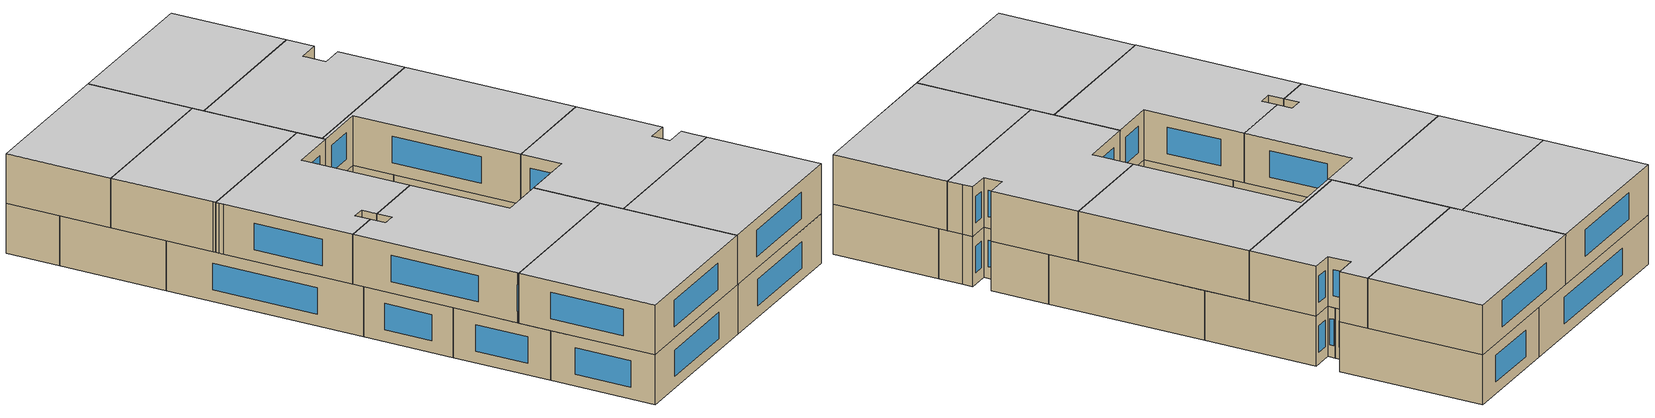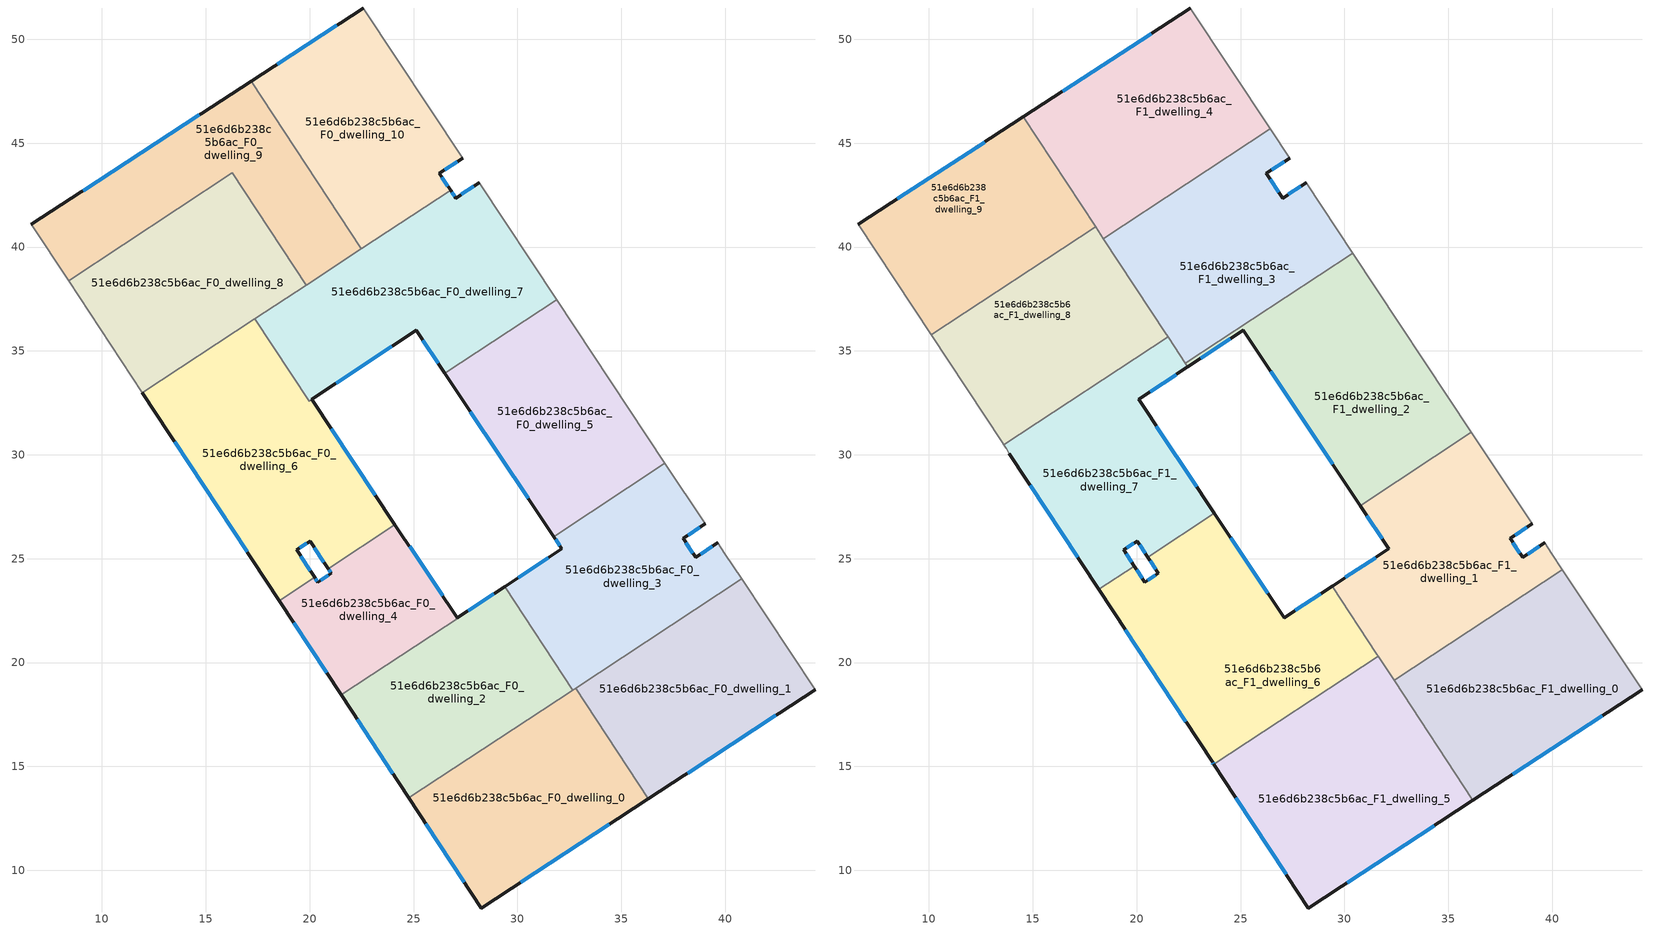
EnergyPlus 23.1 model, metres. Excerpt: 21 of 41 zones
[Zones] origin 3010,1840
51e6d6b238c5b6ac_F0_dwelling_0
 floor ground (EU_floor_Construction): 32.8,18.77 36.31,13.45 28.27,8.19 24.78,13.49 z0
 wall outside (EU_wall_Construction): 24.78,13.49 28.27,8.19 36.31,13.45 z0:3
 wall to 51e6d6b238c5b6ac_F0_dwelling_1 (EU_wall_Construction): 36.31,13.45 32.8,18.77 z0:3
 wall to 51e6d6b238c5b6ac_F0_dwelling_2 (EU_wall_Construction): 32.67,18.68 24.78,13.49 z0:3
 wall to 51e6d6b238c5b6ac_F0_dwelling_3 (EU_wall_Construction): 32.8,18.77 32.67,18.68 z0:3
 window (EU_Window_Construction): 30.15,9.42 34.42,12.21 / 25.6,12.24 27.45,9.43 z0.7:2.3
51e6d6b238c5b6ac_F0_dwelling_1
 floor ground (EU_floor_Construction): 40.79,24.02 44.32,18.69 36.31,13.45 32.8,18.77 z0
 wall outside (EU_wall_Construction): 36.31,13.45 44.32,18.69 z0:3
 wall adiabatic (EU_wall_Construction): 44.32,18.69 40.79,24.02 z0:3
 wall to 51e6d6b238c5b6ac_F0_dwelling_3 (EU_wall_Construction): 40.79,24.02 32.8,18.77 z0:3
 window (EU_Window_Construction): 38.19,14.68 42.44,17.46 z0.7:2.3
51e6d6b238c5b6ac_F0_dwelling_10
 floor ground (EU_floor_Construction): 22.59,51.51 27.37,44.28 26.24,43.54 26.78,42.73 22.49,39.91 17.18,47.98 z0
 wall outside (EU_wall_Construction): 26.78,42.73 26.24,43.54 27.37,44.28 / 22.59,51.51 17.18,47.98 z0:3
 wall to 51e6d6b238c5b6ac_F0_dwelling_9 (EU_wall_Construction): 17.18,47.98 22.49,39.91 z0:3
 wall adiabatic (EU_wall_Construction): 27.37,44.28 22.59,51.51 z0:3
 wall to 51e6d6b238c5b6ac_F0_dwelling_7 (EU_wall_Construction): 22.49,39.91 26.78,42.73 z0:3
 window (EU_Window_Construction): 26.51,43.72 27.1,44.11 / 26.65,42.92 26.37,43.35 / 21.32,50.68 18.45,48.81 z0.7:2.3
51e6d6b238c5b6ac_F0_dwelling_2
 floor ground (EU_floor_Construction): 29.41,23.63 32.67,18.68 24.78,13.49 21.52,18.44 z0
 wall outside (EU_wall_Construction): 21.52,18.44 24.78,13.49 z0:3
 wall to 51e6d6b238c5b6ac_F0_dwelling_4 (EU_wall_Construction): 29.41,23.63 21.52,18.44 z0:3
 wall to 51e6d6b238c5b6ac_F0_dwelling_3 (EU_wall_Construction): 32.67,18.68 29.41,23.63 z0:3
 window (EU_Window_Construction): 22.28,17.28 24.01,14.65 z0.7:2.3
51e6d6b238c5b6ac_F0_dwelling_3
 floor ground (EU_floor_Construction): 39.03,26.67 37.97,25.97 38.58,25.06 39.64,25.76 39.98,25.25 40.79,24.02 32.67,18.68 29.39,23.66 32.14,25.47 31.75,26.07 37.1,29.59 z0
 wall outside (EU_wall_Construction): 31.75,26.07 32.14,25.47 29.39,23.66 / 39.64,25.76 38.58,25.06 37.97,25.97 39.03,26.67 z0:3
 wall adiabatic (EU_wall_Construction): 40.79,24.02 39.98,25.25 39.64,25.76 / 39.03,26.67 37.1,29.59 z0:3
 wall to 51e6d6b238c5b6ac_F0_dwelling_5 (EU_wall_Construction): 37.1,29.59 31.75,26.07 z0:3
 wall to 51e6d6b238c5b6ac_F0_dwelling_4 (EU_wall_Construction): 29.39,23.66 29.41,23.63 z0:3
 window (EU_Window_Construction): 31.5,25.05 30.04,24.09 / 31.84,25.93 32.05,25.61 / 38.22,26.14 38.79,26.51 / 38.44,25.27 38.11,25.76 / 39.39,25.59 38.83,25.22 z0.7:2.3
51e6d6b238c5b6ac_F0_dwelling_4
 floor ground (EU_floor_Construction): 29.39,23.66 29.41,23.63 21.52,18.44 18.54,22.98 20.24,24.1 20.39,23.87 21.04,24.3 20.89,24.53 24.11,26.64 27.1,22.15 z0
 wall outside (EU_wall_Construction): 20.89,24.53 21.04,24.3 20.39,23.87 20.24,24.1 / 29.39,23.66 27.1,22.15 24.11,26.64 / 18.54,22.98 21.52,18.44 z0:3
 wall to 51e6d6b238c5b6ac_F0_dwelling_6 (EU_wall_Construction): 20.24,24.1 18.54,22.98 / 24.11,26.64 20.89,24.53 z0:3
 window (EU_Window_Construction): 20.36,23.93 20.28,24.05 / 20.89,24.2 20.54,23.97 / 20.93,24.47 21.01,24.35 / 26.4,23.21 24.81,25.59 / 28.85,23.31 27.64,22.5 / 19.24,21.91 20.82,19.51 z0.7:2.3
51e6d6b238c5b6ac_F0_dwelling_5
 floor ground (EU_floor_Construction): 31.89,37.46 37.1,29.59 31.75,26.07 26.51,33.92 z0
 wall outside (EU_wall_Construction): 26.51,33.92 31.75,26.07 z0:3
 wall to 51e6d6b238c5b6ac_F0_dwelling_7 (EU_wall_Construction): 31.89,37.46 26.51,33.92 z0:3
 wall adiabatic (EU_wall_Construction): 37.1,29.59 31.89,37.46 z0:3
 window (EU_Window_Construction): 27.74,32.08 30.52,27.91 z0.7:2.3
51e6d6b238c5b6ac_F0_dwelling_6
 floor ground (EU_floor_Construction): 20.1,32.66 24.11,26.64 20.89,24.53 20.02,25.85 19.37,25.42 20.24,24.1 18.54,22.98 11.96,32.98 17.37,36.54 19.97,32.58 z0
 wall outside (EU_wall_Construction): 20.24,24.1 19.37,25.42 20.02,25.85 20.89,24.53 / 11.96,32.98 18.54,22.98 / 24.11,26.64 20.1,32.66 z0:3
 wall to 51e6d6b238c5b6ac_F0_dwelling_7 (EU_wall_Construction): 20.1,32.66 19.97,32.58 17.37,36.54 z0:3
 wall to 51e6d6b238c5b6ac_F0_dwelling_8 (EU_wall_Construction): 17.37,36.54 11.96,32.98 z0:3
 window (EU_Window_Construction): 20.22,25.54 20.69,24.84 / 19.52,25.52 19.87,25.75 / 20.04,24.41 19.57,25.11 / 13.5,30.63 16.99,25.33 / 23.17,28.06 21.04,31.25 z0.7:2.3
51e6d6b238c5b6ac_F0_dwelling_7
 floor ground (EU_floor_Construction): 28.16,43.1 31.89,37.46 26.51,33.92 25.13,36 20.1,32.67 19.97,32.58 17.37,36.54 26.78,42.73 27.03,42.36 z0
 wall outside (EU_wall_Construction): 28.16,43.1 27.03,42.36 26.78,42.73 / 20.1,32.67 25.13,36 26.51,33.92 z0:3
 wall adiabatic (EU_wall_Construction): 31.89,37.46 28.16,43.1 z0:3
 wall to 51e6d6b238c5b6ac_F0_dwelling_9 (EU_wall_Construction): 22.49,39.91 19.84,38.17 z0:3
 wall to 51e6d6b238c5b6ac_F0_dwelling_8 (EU_wall_Construction): 19.84,38.17 17.37,36.54 z0:3
 window (EU_Window_Construction): 26.97,42.44 26.84,42.65 / 27.89,42.92 27.3,42.53 / 25.45,35.51 26.19,34.41 / 21.28,33.45 23.95,35.22 z0.7:2.3
51e6d6b238c5b6ac_F0_dwelling_8
 floor ground (EU_floor_Construction): 16.28,43.58 19.84,38.17 11.96,32.98 8.4,38.39 z0
 wall to 51e6d6b238c5b6ac_F0_dwelling_9 (EU_wall_Construction): 19.84,38.17 16.28,43.58 8.4,38.39 z0:3
 wall adiabatic (EU_wall_Construction): 8.4,38.39 11.96,32.98 z0:3
51e6d6b238c5b6ac_F0_dwelling_9
 floor ground (EU_floor_Construction): 17.18,47.98 22.49,39.91 19.84,38.17 16.28,43.58 8.4,38.39 6.61,41.1 z0
 wall outside (EU_wall_Construction): 17.18,47.98 6.61,41.1 z0:3
 wall adiabatic (EU_wall_Construction): 6.61,41.1 8.4,38.39 z0:3
 window (EU_Window_Construction): 14.7,46.37 9.09,42.72 z0.7:2.3
51e6d6b238c5b6ac_F1_dwelling_0
 floor to 51e6d6b238c5b6ac_F0_dwelling_1 (EU_floor_Construction): 40.79,24.02 44.32,18.69 36.31,13.45 32.8,18.77 z3
 floor to 51e6d6b238c5b6ac_F0_dwelling_0 (EU_floor_Construction): 32.8,18.77 36.31,13.45 36.19,13.37 32.69,18.69 z3
 floor to 51e6d6b238c5b6ac_F0_dwelling_3 (EU_floor_Construction): 40.49,24.47 40.79,24.02 32.69,18.69 32.39,19.14 z3
 wall outside (EU_wall_Construction): 36.19,13.37 44.32,18.69 z3:6
 wall to 51e6d6b238c5b6ac_F1_dwelling_1 (EU_wall_Construction): 40.49,24.47 32.39,19.14 z3:6
 wall adiabatic (EU_wall_Construction): 44.32,18.69 40.49,24.47 z3:6
 wall to 51e6d6b238c5b6ac_F1_dwelling_5 (EU_wall_Construction): 32.39,19.14 36.19,13.37 z3:6
 window (EU_Window_Construction): 38.1,14.62 42.41,17.44 z3.7:5.3
 ceiling to 51e6d6b238c5b6ac_F2_dwelling_0 (EU_floor_Construction): 44.32,18.69 40.49,24.47 32.39,19.14 36.19,13.37 z6
51e6d6b238c5b6ac_F1_dwelling_1
 floor to 51e6d6b238c5b6ac_F0_dwelling_3 (EU_floor_Construction): 39.03,26.67 37.97,25.97 38.58,25.06 39.64,25.76 39.98,25.25 40.49,24.47 32.39,19.14 29.41,23.67 32.14,25.47 31.75,26.07 37.1,29.59 z3
 floor to 51e6d6b238c5b6ac_F0_dwelling_5 (EU_floor_Construction): 36.12,31.08 37.1,29.59 31.75,26.07 30.76,27.55 z3
 wall outside (EU_wall_Construction): 39.64,25.76 38.58,25.06 37.97,25.97 39.03,26.67 / 30.76,27.55 32.14,25.47 29.41,23.67 z3:6
 wall adiabatic (EU_wall_Construction): 40.49,24.47 39.98,25.25 39.64,25.76 / 39.03,26.67 36.12,31.08 z3:6
 wall to 51e6d6b238c5b6ac_F1_dwelling_2 (EU_wall_Construction): 36.12,31.08 30.76,27.55 z3:6
 wall to 51e6d6b238c5b6ac_F1_dwelling_6 (EU_wall_Construction): 29.41,23.67 31.56,20.4 / 31.57,20.4 31.62,20.31 z3:6
 wall to 51e6d6b238c5b6ac_F1_dwelling_5 (EU_wall_Construction): 31.62,20.31 32.39,19.14 z3:6
 window (EU_Window_Construction): 39.39,25.59 38.83,25.22 / 31.5,25.05 30.05,24.1 / 31.08,27.06 31.82,25.96 / 38.22,26.14 38.79,26.51 / 38.44,25.27 38.11,25.76 z3.7:5.3
 ceiling to 51e6d6b238c5b6ac_F2_dwelling_1 (EU_floor_Construction): 40.49,24.47 39.98,25.25 39.64,25.76 38.58,25.06 37.97,25.97 39.03,26.67 36.12,31.08 30.76,27.55 32.14,25.47 29.41,23.67 32.39,19.14 z6
51e6d6b238c5b6ac_F1_dwelling_2
 floor to 51e6d6b238c5b6ac_F0_dwelling_5 (EU_floor_Construction): 31.89,37.46 36.12,31.08 30.76,27.55 26.51,33.92 z3
 floor to 51e6d6b238c5b6ac_F0_dwelling_7 (EU_floor_Construction): 30.4,39.71 31.89,37.46 26.51,33.92 25.13,36 22.46,34.23 22.35,34.41 z3
 wall outside (EU_wall_Construction): 22.46,34.23 25.13,36 30.76,27.55 z3:6
 wall to 51e6d6b238c5b6ac_F1_dwelling_3 (EU_wall_Construction): 30.4,39.71 22.35,34.41 z3:6
 wall adiabatic (EU_wall_Construction): 36.12,31.08 30.4,39.71 z3:6
 wall to 51e6d6b238c5b6ac_F1_dwelling_7 (EU_wall_Construction): 22.35,34.41 22.46,34.23 z3:6
 window (EU_Window_Construction): 23.09,34.65 24.5,35.58 / 26.45,34.01 29.43,29.54 z3.7:5.3
 ceiling to 51e6d6b238c5b6ac_F2_dwelling_2 (EU_floor_Construction): 36.12,31.08 30.4,39.71 22.35,34.41 22.46,34.23 25.13,36 30.76,27.55 z6
51e6d6b238c5b6ac_F1_dwelling_3
 floor to 51e6d6b238c5b6ac_F0_dwelling_7 (EU_floor_Construction): 28.16,43.1 30.4,39.71 22.35,34.41 19.86,38.18 26.78,42.73 27.03,42.36 z3
 floor to 51e6d6b238c5b6ac_F0_dwelling_10 (EU_floor_Construction): 26.44,45.69 27.37,44.28 26.24,43.54 26.78,42.73 22.49,39.91 21.03,42.13 z3
 floor to 51e6d6b238c5b6ac_F0_dwelling_9 (EU_floor_Construction): 21.03,42.13 22.49,39.91 19.86,38.18 18.4,40.41 z3
 wall outside (EU_wall_Construction): 28.16,43.1 27.03,42.36 26.24,43.54 27.37,44.28 z3:6
 wall to 51e6d6b238c5b6ac_F1_dwelling_4 (EU_wall_Construction): 26.44,45.69 18.4,40.41 z3:6
 wall adiabatic (EU_wall_Construction): 27.37,44.28 26.44,45.69 / 30.4,39.71 28.16,43.1 z3:6
 wall to 51e6d6b238c5b6ac_F1_dwelling_8 (EU_wall_Construction): 18.4,40.41 21.43,35.8 21.51,35.68 z3:6
 wall to 51e6d6b238c5b6ac_F1_dwelling_7 (EU_wall_Construction): 21.51,35.68 21.54,35.64 22.35,34.41 z3:6
 window (EU_Window_Construction): 26.51,43.72 27.1,44.11 / 26.85,42.63 26.43,43.26 / 27.89,42.92 27.3,42.53 z3.7:5.3
 ceiling to 51e6d6b238c5b6ac_F2_dwelling_3 (EU_floor_Construction): 30.4,39.71 28.16,43.1 27.03,42.36 26.24,43.54 27.37,44.28 26.44,45.69 18.4,40.41 22.35,34.41 z6
51e6d6b238c5b6ac_F1_dwelling_4
 floor to 51e6d6b238c5b6ac_F0_dwelling_10 (EU_floor_Construction): 22.59,51.51 26.44,45.69 21.03,42.13 17.18,47.98 z3
 floor to 51e6d6b238c5b6ac_F0_dwelling_9 (EU_floor_Construction): 17.18,47.98 21.03,42.13 18.4,40.41 14.55,46.27 z3
 wall outside (EU_wall_Construction): 22.59,51.51 14.55,46.27 z3:6
 wall adiabatic (EU_wall_Construction): 26.44,45.69 22.59,51.51 z3:6
 wall to 51e6d6b238c5b6ac_F1_dwelling_9 (EU_wall_Construction): 14.55,46.27 18.02,40.98 z3:6
 wall to 51e6d6b238c5b6ac_F1_dwelling_8 (EU_wall_Construction): 18.02,40.98 18.4,40.4 z3:6
 window (EU_Window_Construction): 20.7,50.28 16.43,47.5 z3.7:5.3
 ceiling to 51e6d6b238c5b6ac_F2_dwelling_4 (EU_floor_Construction): 26.44,45.69 22.59,51.51 14.55,46.27 18.4,40.41 z6
51e6d6b238c5b6ac_F1_dwelling_5
 floor to 51e6d6b238c5b6ac_F0_dwelling_0 (EU_floor_Construction): 32.69,18.69 36.19,13.37 28.27,8.19 24.78,13.49 z3
 floor to 51e6d6b238c5b6ac_F0_dwelling_2 (EU_floor_Construction): 31.6,20.3 32.67,18.68 24.78,13.49 23.71,15.11 z3
 floor to 51e6d6b238c5b6ac_F0_dwelling_3 (EU_floor_Construction): 31.62,20.31 32.69,18.69 32.67,18.68 31.6,20.3 z3
 wall outside (EU_wall_Construction): 23.71,15.11 28.27,8.19 36.19,13.37 z3:6
 wall to 51e6d6b238c5b6ac_F1_dwelling_6 (EU_wall_Construction): 31.62,20.31 23.71,15.11 z3:6
 window (EU_Window_Construction): 30.13,9.4 34.33,12.15 / 24.78,13.48 27.2,9.81 z3.7:5.3
 ceiling to 51e6d6b238c5b6ac_F2_dwelling_5 (EU_floor_Construction): 36.19,13.37 31.62,20.31 23.71,15.11 28.27,8.19 z6
51e6d6b238c5b6ac_F1_dwelling_6
 floor to 51e6d6b238c5b6ac_F0_dwelling_2 (EU_floor_Construction): 29.41,23.63 31.6,20.3 23.71,15.11 21.52,18.44 z3
 floor to 51e6d6b238c5b6ac_F0_dwelling_4 (EU_floor_Construction): 29.39,23.66 29.41,23.63 21.52,18.44 18.54,22.98 20.24,24.1 20.39,23.87 21.04,24.3 20.89,24.53 24.11,26.64 27.1,22.15 z3
 floor to 51e6d6b238c5b6ac_F0_dwelling_6 (EU_floor_Construction): 23.74,27.19 24.11,26.64 20.89,24.53 20.53,25.08 z3; 19.88,24.65 20.24,24.1 18.54,22.98 18.18,23.53 z3
 floor to 51e6d6b238c5b6ac_F0_dwelling_3 (EU_floor_Construction): 29.41,23.67 31.6,20.35 31.62,20.31 31.6,20.3 29.39,23.66 z3
 wall outside (EU_wall_Construction): 18.18,23.53 23.66,15.19 23.71,15.11 / 20.53,25.08 21.04,24.3 20.39,23.87 19.88,24.65 / 29.41,23.67 27.1,22.15 23.74,27.19 z3:6
 wall to 51e6d6b238c5b6ac_F1_dwelling_7 (EU_wall_Construction): 19.88,24.65 18.18,23.53 / 23.74,27.19 20.53,25.08 z3:6
 window (EU_Window_Construction): 19.46,21.57 22.37,17.15 / 20.27,24.05 20,24.46 / 20.89,24.2 20.54,23.97 / 20.65,24.89 20.92,24.48 / 26.31,23.33 24.53,26 / 28.87,23.32 27.64,22.51 / 23.67,15.17 23.7,15.13 z3.7:5.3
 ceiling to 51e6d6b238c5b6ac_F2_dwelling_6 (EU_floor_Construction): 31.62,20.31 31.57,20.4 29.41,23.67 27.1,22.15 23.74,27.19 20.53,25.08 21.04,24.3 20.39,23.87 19.88,24.65 18.18,23.53 23.66,15.19 23.71,15.11 z6
51e6d6b238c5b6ac_F1_dwelling_7
 floor to 51e6d6b238c5b6ac_F0_dwelling_6 (EU_floor_Construction): 20.1,32.66 23.74,27.19 20.53,25.08 20.02,25.85 19.37,25.42 19.88,24.65 18.18,23.53 13.75,30.25 13.71,30.31 13.68,30.35 13.6,30.48 19.01,34.04 19.97,32.58 z3
 floor to 51e6d6b238c5b6ac_F0_dwelling_7 (EU_floor_Construction): 21.54,35.64 22.46,34.23 19.97,32.58 19.01,34.04 21.51,35.68 z3
 wall outside (EU_wall_Construction): 19.88,24.65 19.37,25.42 20.02,25.85 20.53,25.08 / 13.88,30.06 18.18,23.53 / 23.74,27.19 20.1,32.66 22.46,34.23 z3:6
 wall adiabatic (EU_wall_Construction): 13.6,30.48 13.63,30.43 13.71,30.31 13.88,30.06 z3:6
 wall to 51e6d6b238c5b6ac_F1_dwelling_8 (EU_wall_Construction): 21.51,35.68 13.6,30.48 z3:6
 window (EU_Window_Construction): 19.76,24.83 19.49,25.24 / 14.89,28.52 17.17,25.06 / 20.65,33.03 21.91,33.86 / 22.89,28.47 20.95,31.38 / 20.14,25.67 20.41,25.26 / 19.52,25.52 19.87,25.75 z3.7:5.3
 ceiling to 51e6d6b238c5b6ac_F2_dwelling_7 (EU_floor_Construction): 20.53,25.08 23.74,27.19 20.1,32.66 22.46,34.23 21.54,35.64 21.51,35.68 13.6,30.48 13.63,30.43 13.71,30.31 13.88,30.06 18.18,23.53 19.88,24.65 19.37,25.42 20.02,25.85 z6
51e6d6b238c5b6ac_F1_dwelling_8
 floor to 51e6d6b238c5b6ac_F0_dwelling_8 (EU_floor_Construction): 18,40.97 19.84,38.17 11.96,32.98 10.11,35.78 z3
 floor to 51e6d6b238c5b6ac_F0_dwelling_6 (EU_floor_Construction): 17.37,36.54 19.01,34.04 13.6,30.48 13.59,30.5 11.96,32.98 z3
 floor to 51e6d6b238c5b6ac_F0_dwelling_7 (EU_floor_Construction): 19.86,38.18 21.43,35.8 21.51,35.68 19.01,34.04 17.37,36.54 z3
 floor to 51e6d6b238c5b6ac_F0_dwelling_9 (EU_floor_Construction): 18.02,40.98 19.86,38.18 19.84,38.17 18,40.97 z3
 wall adiabatic (EU_wall_Construction): 10.11,35.78 13.52,30.6 13.6,30.48 z3:6
 wall to 51e6d6b238c5b6ac_F1_dwelling_9 (EU_wall_Construction): 18.02,40.98 10.11,35.78 z3:6
 ceiling to 51e6d6b238c5b6ac_F2_dwelling_8 (EU_floor_Construction): 21.51,35.68 21.43,35.8 18.02,40.98 10.11,35.78 13.52,30.6 13.6,30.48 z6
51e6d6b238c5b6ac_F1_dwelling_9
 floor to 51e6d6b238c5b6ac_F0_dwelling_9 (EU_floor_Construction): 16.28,43.58 8.4,38.39 6.61,41.1 14.55,46.27 18.02,40.98 18,40.97 z3
 floor to 51e6d6b238c5b6ac_F0_dwelling_8 (EU_floor_Construction): 16.28,43.58 18,40.97 10.11,35.78 8.4,38.39 z3
 wall outside (EU_wall_Construction): 14.55,46.27 6.61,41.1 z3:6
 wall adiabatic (EU_wall_Construction): 6.61,41.1 10.11,35.78 z3:6
 window (EU_Window_Construction): 12.68,45.06 8.48,42.32 z3.7:5.3
 ceiling to 51e6d6b238c5b6ac_F2_dwelling_9 (EU_floor_Construction): 18.02,40.98 14.55,46.27 6.61,41.1 10.11,35.78 z6
[Building]
EU S2 Campaign: North Axis=0; Terrain=City; Solar Distribution=FullExterior
[Site:Location]
Budapest.Ferenc.Liszt.Intl.AP: Latitude=47.437; Longitude=19.256; Time Zone=1; Elevation=185
[SizingPeriod:WeatherFileDays]
AnnualSizingPeriod: Begin Month=1; Begin Day of Month=1; End Month=12; End Day of Month=31; Day of Week for Start Day=Monday; Use Weather File Daylight Saving Period=No; Use Weather File Rain and Snow Indicators=No
[MATERIAL]
EU_InternalMass_Material: Roughness=MediumRough; Thickness=0.1; Conductivity=1; Density=1800; Specific Heat=900; Thermal Absorptance=0.9; Solar Absorptance=0.7; Visible Absorptance=0.7
[MATERIAL:NOMASS] Roughness=MediumRough; Thermal Absorptance=0.9; Solar Absorptance=0.7; Visible Absorptance=0.7
Name | Thermal Resistance
EU_wall_NoMass | 0.832559
EU_floor_NoMass | 0.872794
[WINDOWMATERIAL:SIMPLEGLAZINGSYSTEM]
EU_Window_SimpleGlazing: UFactor=2.79869; Solar Heat Gain Coefficient=0.75; Visible Transmittance=0.75
[CONSTRUCTION]
EU_wall_Construction: EU_wall_NoMass
EU_floor_Construction: EU_floor_NoMass
EU_Window_Construction: EU_Window_SimpleGlazing
EU_InternalMass_Construction: EU_InternalMass_Material
[ZONE] Type=1; Multiplier=1; Ceiling Height=autocalculate; Floor Area=autocalculate; Part of Total Floor Area=Yes
Name | Volume
51e6d6b238c5b6ac_F0_dwelling_0 | 183.293
51e6d6b238c5b6ac_F1_dwelling_0 | 201.609
51e6d6b238c5b6ac_F0_dwelling_1 | 183.302
51e6d6b238c5b6ac_F1_dwelling_1; 51e6d6b238c5b6ac_F1_dwelling_4 | 201.62
51e6d6b238c5b6ac_F0_dwelling_10 | 183.281
51e6d6b238c5b6ac_F0_dwelling_2 | 167.933
51e6d6b238c5b6ac_F1_dwelling_2 | 201.638
51e6d6b238c5b6ac_F0_dwelling_3 | 183.29
51e6d6b238c5b6ac_F1_dwelling_3 | 201.602
51e6d6b238c5b6ac_F0_dwelling_4 | 108.528
51e6d6b238c5b6ac_F0_dwelling_5 | 181.972
51e6d6b238c5b6ac_F1_dwelling_5 | 235.682
51e6d6b238c5b6ac_F0_dwelling_6 | 232.694
51e6d6b238c5b6ac_F1_dwelling_6 | 233.342
51e6d6b238c5b6ac_F0_dwelling_7 | 225.263
51e6d6b238c5b6ac_F1_dwelling_7 | 178.417
51e6d6b238c5b6ac_F0_dwelling_8 | 183.286
51e6d6b238c5b6ac_F1_dwelling_8 | 180.291
51e6d6b238c5b6ac_F0_dwelling_9 | 183.297
51e6d6b238c5b6ac_F1_dwelling_9 | 180.317
[INTERNALMASS] Construction=EU_InternalMass_Construction
Name | Zone or ZoneList | Surface Area
51e6d6b238c5b6ac_F0_dwelling_0_EU_InternalMass | 51e6d6b238c5b6ac_F0_dwelling_0 | 61.0972
51e6d6b238c5b6ac_F0_dwelling_1_EU_InternalMass | 51e6d6b238c5b6ac_F0_dwelling_1 | 61.1001
51e6d6b238c5b6ac_F0_dwelling_2_EU_InternalMass | 51e6d6b238c5b6ac_F0_dwelling_2 | 55.9786
51e6d6b238c5b6ac_F0_dwelling_3_EU_InternalMass | 51e6d6b238c5b6ac_F0_dwelling_3 | 61.0965
51e6d6b238c5b6ac_F0_dwelling_4_EU_InternalMass | 51e6d6b238c5b6ac_F0_dwelling_4 | 36.1735
51e6d6b238c5b6ac_F0_dwelling_5_EU_InternalMass | 51e6d6b238c5b6ac_F0_dwelling_5 | 60.6619
51e6d6b238c5b6ac_F0_dwelling_6_EU_InternalMass | 51e6d6b238c5b6ac_F0_dwelling_6 | 77.5602
51e6d6b238c5b6ac_F0_dwelling_7_EU_InternalMass | 51e6d6b238c5b6ac_F0_dwelling_7 | 75.0882
51e6d6b238c5b6ac_F0_dwelling_8_EU_InternalMass | 51e6d6b238c5b6ac_F0_dwelling_8 | 61.0957
51e6d6b238c5b6ac_F0_dwelling_9_EU_InternalMass | 51e6d6b238c5b6ac_F0_dwelling_9 | 61.0989
51e6d6b238c5b6ac_F0_dwelling_10_EU_InternalMass | 51e6d6b238c5b6ac_F0_dwelling_10 | 61.0925
51e6d6b238c5b6ac_F1_dwelling_0_EU_InternalMass | 51e6d6b238c5b6ac_F1_dwelling_0 | 67.203
51e6d6b238c5b6ac_F1_dwelling_1_EU_InternalMass | 51e6d6b238c5b6ac_F1_dwelling_1 | 67.2067
51e6d6b238c5b6ac_F1_dwelling_2_EU_InternalMass | 51e6d6b238c5b6ac_F1_dwelling_2 | 67.2127
51e6d6b238c5b6ac_F1_dwelling_3_EU_InternalMass | 51e6d6b238c5b6ac_F1_dwelling_3 | 67.2006
51e6d6b238c5b6ac_F1_dwelling_4_EU_InternalMass | 51e6d6b238c5b6ac_F1_dwelling_4 | 67.2067
51e6d6b238c5b6ac_F1_dwelling_5_EU_InternalMass | 51e6d6b238c5b6ac_F1_dwelling_5 | 78.5621
51e6d6b238c5b6ac_F1_dwelling_6_EU_InternalMass | 51e6d6b238c5b6ac_F1_dwelling_6 | 77.7774
51e6d6b238c5b6ac_F1_dwelling_7_EU_InternalMass | 51e6d6b238c5b6ac_F1_dwelling_7 | 59.4735
51e6d6b238c5b6ac_F1_dwelling_8_EU_InternalMass | 51e6d6b238c5b6ac_F1_dwelling_8 | 60.0988
51e6d6b238c5b6ac_F1_dwelling_9_EU_InternalMass | 51e6d6b238c5b6ac_F1_dwelling_9 | 60.1004
[OTHEREQUIPMENT] Fuel Type=Electricity; Design Level Calculation Method=Watts/Area; Power per Zone Floor Area=1; Fraction Latent=0; Fraction Radiant=0; Fraction Lost=0; Carbon Dioxide Generation Rate=0; EndUse Subcategory=EU_Step8_InternalGains
Name | Zone or ZoneList or Space or SpaceList | Schedule
EU_Step8_InternalGain_51e6d6b238c5b6ac_F0_dwelling_0_f000 | 51e6d6b238c5b6ac_F0_dwelling_0 | EU_Step8_GainSchedule_51e6d6b238c5b6ac_F0_dwelling_0_f000
EU_Step8_InternalGain_51e6d6b238c5b6ac_F0_dwelling_1_f000 | 51e6d6b238c5b6ac_F0_dwelling_1 | EU_Step8_GainSchedule_51e6d6b238c5b6ac_F0_dwelling_1_f000
EU_Step8_InternalGain_51e6d6b238c5b6ac_F0_dwelling_2_f000 | 51e6d6b238c5b6ac_F0_dwelling_2 | EU_Step8_GainSchedule_51e6d6b238c5b6ac_F0_dwelling_2_f000
EU_Step8_InternalGain_51e6d6b238c5b6ac_F0_dwelling_3_f000 | 51e6d6b238c5b6ac_F0_dwelling_3 | EU_Step8_GainSchedule_51e6d6b238c5b6ac_F0_dwelling_3_f000
EU_Step8_InternalGain_51e6d6b238c5b6ac_F0_dwelling_4_f000 | 51e6d6b238c5b6ac_F0_dwelling_4 | EU_Step8_GainSchedule_51e6d6b238c5b6ac_F0_dwelling_4_f000
EU_Step8_InternalGain_51e6d6b238c5b6ac_F0_dwelling_5_f000 | 51e6d6b238c5b6ac_F0_dwelling_5 | EU_Step8_GainSchedule_51e6d6b238c5b6ac_F0_dwelling_5_f000
EU_Step8_InternalGain_51e6d6b238c5b6ac_F0_dwelling_6_f000 | 51e6d6b238c5b6ac_F0_dwelling_6 | EU_Step8_GainSchedule_51e6d6b238c5b6ac_F0_dwelling_6_f000
EU_Step8_InternalGain_51e6d6b238c5b6ac_F0_dwelling_7_f000 | 51e6d6b238c5b6ac_F0_dwelling_7 | EU_Step8_GainSchedule_51e6d6b238c5b6ac_F0_dwelling_7_f000
EU_Step8_InternalGain_51e6d6b238c5b6ac_F0_dwelling_8_f000 | 51e6d6b238c5b6ac_F0_dwelling_8 | EU_Step8_GainSchedule_51e6d6b238c5b6ac_F0_dwelling_8_f000
EU_Step8_InternalGain_51e6d6b238c5b6ac_F0_dwelling_9_f000 | 51e6d6b238c5b6ac_F0_dwelling_9 | EU_Step8_GainSchedule_51e6d6b238c5b6ac_F0_dwelling_9_f000
EU_Step8_InternalGain_51e6d6b238c5b6ac_F0_dwelling_10_f000 | 51e6d6b238c5b6ac_F0_dwelling_10 | EU_Step8_GainSchedule_51e6d6b238c5b6ac_F0_dwelling_10_f000
EU_Step8_InternalGain_51e6d6b238c5b6ac_F1_dwelling_0_f000 | 51e6d6b238c5b6ac_F1_dwelling_0 | EU_Step8_GainSchedule_51e6d6b238c5b6ac_F1_dwelling_0_f000
EU_Step8_InternalGain_51e6d6b238c5b6ac_F1_dwelling_1_f000 | 51e6d6b238c5b6ac_F1_dwelling_1 | EU_Step8_GainSchedule_51e6d6b238c5b6ac_F1_dwelling_1_f000
EU_Step8_InternalGain_51e6d6b238c5b6ac_F1_dwelling_2_f000 | 51e6d6b238c5b6ac_F1_dwelling_2 | EU_Step8_GainSchedule_51e6d6b238c5b6ac_F1_dwelling_2_f000
EU_Step8_InternalGain_51e6d6b238c5b6ac_F1_dwelling_3_f000 | 51e6d6b238c5b6ac_F1_dwelling_3 | EU_Step8_GainSchedule_51e6d6b238c5b6ac_F1_dwelling_3_f000
EU_Step8_InternalGain_51e6d6b238c5b6ac_F1_dwelling_4_f000 | 51e6d6b238c5b6ac_F1_dwelling_4 | EU_Step8_GainSchedule_51e6d6b238c5b6ac_F1_dwelling_4_f000
EU_Step8_InternalGain_51e6d6b238c5b6ac_F1_dwelling_5_f000 | 51e6d6b238c5b6ac_F1_dwelling_5 | EU_Step8_GainSchedule_51e6d6b238c5b6ac_F1_dwelling_5_f000
EU_Step8_InternalGain_51e6d6b238c5b6ac_F1_dwelling_6_f000 | 51e6d6b238c5b6ac_F1_dwelling_6 | EU_Step8_GainSchedule_51e6d6b238c5b6ac_F1_dwelling_6_f000
EU_Step8_InternalGain_51e6d6b238c5b6ac_F1_dwelling_7_f000 | 51e6d6b238c5b6ac_F1_dwelling_7 | EU_Step8_GainSchedule_51e6d6b238c5b6ac_F1_dwelling_7_f000
EU_Step8_InternalGain_51e6d6b238c5b6ac_F1_dwelling_8_f000 | 51e6d6b238c5b6ac_F1_dwelling_8 | EU_Step8_GainSchedule_51e6d6b238c5b6ac_F1_dwelling_8_f000
EU_Step8_InternalGain_51e6d6b238c5b6ac_F1_dwelling_9_f000 | 51e6d6b238c5b6ac_F1_dwelling_9 | EU_Step8_GainSchedule_51e6d6b238c5b6ac_F1_dwelling_9_f000
[ZONEVENTILATION:DESIGNFLOWRATE] Schedule=EU_AlwaysOn; Design Flow Rate Calculation Method=AirChanges/Hour; Air Changes per Hour=0.475469; Ventilation Type=Natural; Fan Pressure Rise=0; Fan Total Efficiency=1; Constant Term Coefficient=1; Temperature Term Coefficient=0; Velocity Term Coefficient=0; Velocity Squared Term Coefficient=0; Minimum Indoor Temperature=-100; Maximum Indoor Temperature=100; Delta Temperature=-100; Minimum Outdoor Temperature=-100; Maximum Outdoor Temperature=100; Maximum Wind Speed=40
Name | Zone or ZoneList or Space or SpaceList
EU_ConstantAir_51e6d6b238c5b6ac_F0_dwelling_0 | 51e6d6b238c5b6ac_F0_dwelling_0
EU_ConstantAir_51e6d6b238c5b6ac_F0_dwelling_1 | 51e6d6b238c5b6ac_F0_dwelling_1
EU_ConstantAir_51e6d6b238c5b6ac_F0_dwelling_2 | 51e6d6b238c5b6ac_F0_dwelling_2
EU_ConstantAir_51e6d6b238c5b6ac_F0_dwelling_3 | 51e6d6b238c5b6ac_F0_dwelling_3
EU_ConstantAir_51e6d6b238c5b6ac_F0_dwelling_4 | 51e6d6b238c5b6ac_F0_dwelling_4
EU_ConstantAir_51e6d6b238c5b6ac_F0_dwelling_5 | 51e6d6b238c5b6ac_F0_dwelling_5
EU_ConstantAir_51e6d6b238c5b6ac_F0_dwelling_6 | 51e6d6b238c5b6ac_F0_dwelling_6
EU_ConstantAir_51e6d6b238c5b6ac_F0_dwelling_7 | 51e6d6b238c5b6ac_F0_dwelling_7
EU_ConstantAir_51e6d6b238c5b6ac_F0_dwelling_8 | 51e6d6b238c5b6ac_F0_dwelling_8
EU_ConstantAir_51e6d6b238c5b6ac_F0_dwelling_9 | 51e6d6b238c5b6ac_F0_dwelling_9
EU_ConstantAir_51e6d6b238c5b6ac_F0_dwelling_10 | 51e6d6b238c5b6ac_F0_dwelling_10
EU_ConstantAir_51e6d6b238c5b6ac_F1_dwelling_0 | 51e6d6b238c5b6ac_F1_dwelling_0
EU_ConstantAir_51e6d6b238c5b6ac_F1_dwelling_1 | 51e6d6b238c5b6ac_F1_dwelling_1
EU_ConstantAir_51e6d6b238c5b6ac_F1_dwelling_2 | 51e6d6b238c5b6ac_F1_dwelling_2
EU_ConstantAir_51e6d6b238c5b6ac_F1_dwelling_3 | 51e6d6b238c5b6ac_F1_dwelling_3
EU_ConstantAir_51e6d6b238c5b6ac_F1_dwelling_4 | 51e6d6b238c5b6ac_F1_dwelling_4
EU_ConstantAir_51e6d6b238c5b6ac_F1_dwelling_5 | 51e6d6b238c5b6ac_F1_dwelling_5
EU_ConstantAir_51e6d6b238c5b6ac_F1_dwelling_6 | 51e6d6b238c5b6ac_F1_dwelling_6
EU_ConstantAir_51e6d6b238c5b6ac_F1_dwelling_7 | 51e6d6b238c5b6ac_F1_dwelling_7
EU_ConstantAir_51e6d6b238c5b6ac_F1_dwelling_8 | 51e6d6b238c5b6ac_F1_dwelling_8
EU_ConstantAir_51e6d6b238c5b6ac_F1_dwelling_9 | 51e6d6b238c5b6ac_F1_dwelling_9
[HVACTEMPLATE:THERMOSTAT] Constant Heating Setpoint=20; Constant Cooling Setpoint=50
EU_HeatOnly_51e6d6b238c5b6ac_F0_dwelling_0; EU_HeatOnly_51e6d6b238c5b6ac_F0_dwelling_1; EU_HeatOnly_51e6d6b238c5b6ac_F0_dwelling_2; EU_HeatOnly_51e6d6b238c5b6ac_F0_dwelling_3; EU_HeatOnly_51e6d6b238c5b6ac_F0_dwelling_4; EU_HeatOnly_51e6d6b238c5b6ac_F0_dwelling_5; EU_HeatOnly_51e6d6b238c5b6ac_F0_dwelling_6; EU_HeatOnly_51e6d6b238c5b6ac_F0_dwelling_7; EU_HeatOnly_51e6d6b238c5b6ac_F0_dwelling_8; EU_HeatOnly_51e6d6b238c5b6ac_F0_dwelling_9; EU_HeatOnly_51e6d6b238c5b6ac_F0_dwelling_10; EU_HeatOnly_51e6d6b238c5b6ac_F1_dwelling_0; EU_HeatOnly_51e6d6b238c5b6ac_F1_dwelling_1; EU_HeatOnly_51e6d6b238c5b6ac_F1_dwelling_2; EU_HeatOnly_51e6d6b238c5b6ac_F1_dwelling_3; EU_HeatOnly_51e6d6b238c5b6ac_F1_dwelling_4; EU_HeatOnly_51e6d6b238c5b6ac_F1_dwelling_5; EU_HeatOnly_51e6d6b238c5b6ac_F1_dwelling_6; EU_HeatOnly_51e6d6b238c5b6ac_F1_dwelling_7; EU_HeatOnly_51e6d6b238c5b6ac_F1_dwelling_8; EU_HeatOnly_51e6d6b238c5b6ac_F1_dwelling_9; EU_HeatOnly_51e6d6b238c5b6ac_F2_dwelling_0; EU_HeatOnly_51e6d6b238c5b6ac_F2_dwelling_1; EU_HeatOnly_51e6d6b238c5b6ac_F2_dwelling_2; EU_HeatOnly_51e6d6b238c5b6ac_F2_dwelling_3; EU_HeatOnly_51e6d6b238c5b6ac_F2_dwelling_4; EU_HeatOnly_51e6d6b238c5b6ac_F2_dwelling_5; EU_HeatOnly_51e6d6b238c5b6ac_F2_dwelling_6; EU_HeatOnly_51e6d6b238c5b6ac_F2_dwelling_7; EU_HeatOnly_51e6d6b238c5b6ac_F2_dwelling_8; EU_HeatOnly_51e6d6b238c5b6ac_F2_dwelling_9; EU_HeatOnly_51e6d6b238c5b6ac_F3_dwelling_0; EU_HeatOnly_51e6d6b238c5b6ac_F3_dwelling_1; EU_HeatOnly_51e6d6b238c5b6ac_F3_dwelling_2; EU_HeatOnly_51e6d6b238c5b6ac_F3_dwelling_3; EU_HeatOnly_51e6d6b238c5b6ac_F3_dwelling_4; EU_HeatOnly_51e6d6b238c5b6ac_F3_dwelling_5; EU_HeatOnly_51e6d6b238c5b6ac_F3_dwelling_6; EU_HeatOnly_51e6d6b238c5b6ac_F3_dwelling_7; EU_HeatOnly_51e6d6b238c5b6ac_F3_dwelling_8; EU_HeatOnly_51e6d6b238c5b6ac_F3_dwelling_9
[HVACTEMPLATE:ZONE:IDEALLOADSAIRSYSTEM] System Availability Schedule=EU_AlwaysOn; Maximum Heating Supply Air Temperature=50; Minimum Cooling Supply Air Temperature=13; Maximum Heating Supply Air Humidity Ratio=0.0156; Minimum Cooling Supply Air Humidity Ratio=0.0077; Heating Limit=NoLimit; Cooling Limit=NoLimit; Heating Availability Schedule=EU_AlwaysOn; Cooling Availability Schedule=EU_CoolingOff; Dehumidification Control Type=ConstantSensibleHeatRatio; Cooling Sensible Heat Ratio=0.7; Dehumidification Setpoint=60; Humidification Control Type=None; Humidification Setpoint=30; Outdoor Air Method=None; Outdoor Air Flow Rate per Person=0.00944; Outdoor Air Flow Rate per Zone Floor Area=0; Outdoor Air Flow Rate per Zone=0; Demand Controlled Ventilation Type=None; Outdoor Air Economizer Type=NoEconomizer; Heat Recovery Type=None; Sensible Heat Recovery Effectiveness=0.7; Latent Heat Recovery Effectiveness=0.65
Name | Template Thermostat
51e6d6b238c5b6ac_F0_dwelling_0 | EU_HeatOnly_51e6d6b238c5b6ac_F0_dwelling_0
51e6d6b238c5b6ac_F0_dwelling_1 | EU_HeatOnly_51e6d6b238c5b6ac_F0_dwelling_1
51e6d6b238c5b6ac_F0_dwelling_2 | EU_HeatOnly_51e6d6b238c5b6ac_F0_dwelling_2
51e6d6b238c5b6ac_F0_dwelling_3 | EU_HeatOnly_51e6d6b238c5b6ac_F0_dwelling_3
51e6d6b238c5b6ac_F0_dwelling_4 | EU_HeatOnly_51e6d6b238c5b6ac_F0_dwelling_4
51e6d6b238c5b6ac_F0_dwelling_5 | EU_HeatOnly_51e6d6b238c5b6ac_F0_dwelling_5
51e6d6b238c5b6ac_F0_dwelling_6 | EU_HeatOnly_51e6d6b238c5b6ac_F0_dwelling_6
51e6d6b238c5b6ac_F0_dwelling_7 | EU_HeatOnly_51e6d6b238c5b6ac_F0_dwelling_7
51e6d6b238c5b6ac_F0_dwelling_8 | EU_HeatOnly_51e6d6b238c5b6ac_F0_dwelling_8
51e6d6b238c5b6ac_F0_dwelling_9 | EU_HeatOnly_51e6d6b238c5b6ac_F0_dwelling_9
51e6d6b238c5b6ac_F0_dwelling_10 | EU_HeatOnly_51e6d6b238c5b6ac_F0_dwelling_10
51e6d6b238c5b6ac_F1_dwelling_0 | EU_HeatOnly_51e6d6b238c5b6ac_F1_dwelling_0
51e6d6b238c5b6ac_F1_dwelling_1 | EU_HeatOnly_51e6d6b238c5b6ac_F1_dwelling_1
51e6d6b238c5b6ac_F1_dwelling_2 | EU_HeatOnly_51e6d6b238c5b6ac_F1_dwelling_2
51e6d6b238c5b6ac_F1_dwelling_3 | EU_HeatOnly_51e6d6b238c5b6ac_F1_dwelling_3
51e6d6b238c5b6ac_F1_dwelling_4 | EU_HeatOnly_51e6d6b238c5b6ac_F1_dwelling_4
51e6d6b238c5b6ac_F1_dwelling_5 | EU_HeatOnly_51e6d6b238c5b6ac_F1_dwelling_5
51e6d6b238c5b6ac_F1_dwelling_6 | EU_HeatOnly_51e6d6b238c5b6ac_F1_dwelling_6
51e6d6b238c5b6ac_F1_dwelling_7 | EU_HeatOnly_51e6d6b238c5b6ac_F1_dwelling_7
51e6d6b238c5b6ac_F1_dwelling_8 | EU_HeatOnly_51e6d6b238c5b6ac_F1_dwelling_8
51e6d6b238c5b6ac_F1_dwelling_9 | EU_HeatOnly_51e6d6b238c5b6ac_F1_dwelling_9
[SIZING:ZONE] Zone Cooling Design Supply Air Temperature Input Method=SupplyAirTemperature; Zone Cooling Design Supply Air Temperature=13; Zone Heating Design Supply Air Temperature Input Method=SupplyAirTemperature; Zone Heating Design Supply Air Temperature=50; Zone Cooling Design Supply Air Humidity Ratio=0.008; Zone Heating Design Supply Air Humidity Ratio=0.008; Cooling Design Air Flow Method=DesignDay; Cooling Design Air Flow Rate=0; Cooling Minimum Air Flow per Zone Floor Area=0.000762; Cooling Minimum Air Flow=0; Cooling Minimum Air Flow Fraction=0.2; Heating Design Air Flow Method=DesignDay; Heating Design Air Flow Rate=0; Heating Maximum Air Flow per Zone Floor Area=0.002032; Heating Maximum Air Flow=0.141576; Heating Maximum Air Flow Fraction=0.3; Account for Dedicated Outdoor Air System=No; Dedicated Outdoor Air System Control Strategy=NeutralSupplyAir; Dedicated Outdoor Air Low Setpoint Temperature for Design=autosize; Dedicated Outdoor Air High Setpoint Temperature for Design=autosize; Zone Load Sizing Method=Sensible Load Only No Latent Load; Zone Latent Cooling Design Supply Air Humidity Ratio Input Method=HumidityRatioDifference; Zone Cooling Design Supply Air Humidity Ratio Difference=0.005; Zone Latent Heating Design Supply Air Humidity Ratio Input Method=HumidityRatioDifference; Zone Humidification Design Supply Air Humidity Ratio Difference=0.005
51e6d6b238c5b6ac_F0_dwelling_0; 51e6d6b238c5b6ac_F0_dwelling_1; 51e6d6b238c5b6ac_F0_dwelling_2; 51e6d6b238c5b6ac_F0_dwelling_3; 51e6d6b238c5b6ac_F0_dwelling_4; 51e6d6b238c5b6ac_F0_dwelling_5; 51e6d6b238c5b6ac_F0_dwelling_6; 51e6d6b238c5b6ac_F0_dwelling_7; 51e6d6b238c5b6ac_F0_dwelling_8; 51e6d6b238c5b6ac_F0_dwelling_9; 51e6d6b238c5b6ac_F0_dwelling_10; 51e6d6b238c5b6ac_F1_dwelling_0; 51e6d6b238c5b6ac_F1_dwelling_1; 51e6d6b238c5b6ac_F1_dwelling_2; 51e6d6b238c5b6ac_F1_dwelling_3; 51e6d6b238c5b6ac_F1_dwelling_4; 51e6d6b238c5b6ac_F1_dwelling_5; 51e6d6b238c5b6ac_F1_dwelling_6; 51e6d6b238c5b6ac_F1_dwelling_7; 51e6d6b238c5b6ac_F1_dwelling_8; 51e6d6b238c5b6ac_F1_dwelling_9
[SCHEDULE:CONSTANT]
Name | Hourly Value
EU_AlwaysOn | 1
EU_CoolingOff | 0
[SCHEDULE:FILE] Column Number=1; Rows to Skip at Top=0; Number of Hours of Data=8760; Column Separator=Comma; Interpolate to Timestep=No; Minutes per Item=60; Adjust Schedule for Daylight Savings=Yes
Name | File
EU_Step8_GainSchedule_51e6d6b238c5b6ac_F0_dwelling_0_f000 | ../../schedules/51e6d6b238c5b6ac/51e6d6b238c5b6ac_F0_dwelling_0_f000_gain.csv
EU_Step8_GainSchedule_51e6d6b238c5b6ac_F0_dwelling_1_f000 | ../../schedules/51e6d6b238c5b6ac/51e6d6b238c5b6ac_F0_dwelling_1_f000_gain.csv
EU_Step8_GainSchedule_51e6d6b238c5b6ac_F0_dwelling_2_f000 | ../../schedules/51e6d6b238c5b6ac/51e6d6b238c5b6ac_F0_dwelling_2_f000_gain.csv
EU_Step8_GainSchedule_51e6d6b238c5b6ac_F0_dwelling_3_f000 | ../../schedules/51e6d6b238c5b6ac/51e6d6b238c5b6ac_F0_dwelling_3_f000_gain.csv
EU_Step8_GainSchedule_51e6d6b238c5b6ac_F0_dwelling_4_f000 | ../../schedules/51e6d6b238c5b6ac/51e6d6b238c5b6ac_F0_dwelling_4_f000_gain.csv
EU_Step8_GainSchedule_51e6d6b238c5b6ac_F0_dwelling_5_f000 | ../../schedules/51e6d6b238c5b6ac/51e6d6b238c5b6ac_F0_dwelling_5_f000_gain.csv
EU_Step8_GainSchedule_51e6d6b238c5b6ac_F0_dwelling_6_f000 | ../../schedules/51e6d6b238c5b6ac/51e6d6b238c5b6ac_F0_dwelling_6_f000_gain.csv
EU_Step8_GainSchedule_51e6d6b238c5b6ac_F0_dwelling_7_f000 | ../../schedules/51e6d6b238c5b6ac/51e6d6b238c5b6ac_F0_dwelling_7_f000_gain.csv
EU_Step8_GainSchedule_51e6d6b238c5b6ac_F0_dwelling_8_f000 | ../../schedules/51e6d6b238c5b6ac/51e6d6b238c5b6ac_F0_dwelling_8_f000_gain.csv
EU_Step8_GainSchedule_51e6d6b238c5b6ac_F0_dwelling_9_f000 | ../../schedules/51e6d6b238c5b6ac/51e6d6b238c5b6ac_F0_dwelling_9_f000_gain.csv
EU_Step8_GainSchedule_51e6d6b238c5b6ac_F0_dwelling_10_f000 | ../../schedules/51e6d6b238c5b6ac/51e6d6b238c5b6ac_F0_dwelling_10_f000_gain.csv
EU_Step8_GainSchedule_51e6d6b238c5b6ac_F1_dwelling_0_f000 | ../../schedules/51e6d6b238c5b6ac/51e6d6b238c5b6ac_F1_dwelling_0_f000_gain.csv
EU_Step8_GainSchedule_51e6d6b238c5b6ac_F1_dwelling_1_f000 | ../../schedules/51e6d6b238c5b6ac/51e6d6b238c5b6ac_F1_dwelling_1_f000_gain.csv
EU_Step8_GainSchedule_51e6d6b238c5b6ac_F1_dwelling_2_f000 | ../../schedules/51e6d6b238c5b6ac/51e6d6b238c5b6ac_F1_dwelling_2_f000_gain.csv
EU_Step8_GainSchedule_51e6d6b238c5b6ac_F1_dwelling_3_f000 | ../../schedules/51e6d6b238c5b6ac/51e6d6b238c5b6ac_F1_dwelling_3_f000_gain.csv
EU_Step8_GainSchedule_51e6d6b238c5b6ac_F1_dwelling_4_f000 | ../../schedules/51e6d6b238c5b6ac/51e6d6b238c5b6ac_F1_dwelling_4_f000_gain.csv
EU_Step8_GainSchedule_51e6d6b238c5b6ac_F1_dwelling_5_f000 | ../../schedules/51e6d6b238c5b6ac/51e6d6b238c5b6ac_F1_dwelling_5_f000_gain.csv
EU_Step8_GainSchedule_51e6d6b238c5b6ac_F1_dwelling_6_f000 | ../../schedules/51e6d6b238c5b6ac/51e6d6b238c5b6ac_F1_dwelling_6_f000_gain.csv
EU_Step8_GainSchedule_51e6d6b238c5b6ac_F1_dwelling_7_f000 | ../../schedules/51e6d6b238c5b6ac/51e6d6b238c5b6ac_F1_dwelling_7_f000_gain.csv
EU_Step8_GainSchedule_51e6d6b238c5b6ac_F1_dwelling_8_f000 | ../../schedules/51e6d6b238c5b6ac/51e6d6b238c5b6ac_F1_dwelling_8_f000_gain.csv
EU_Step8_GainSchedule_51e6d6b238c5b6ac_F1_dwelling_9_f000 | ../../schedules/51e6d6b238c5b6ac/51e6d6b238c5b6ac_F1_dwelling_9_f000_gain.csv
